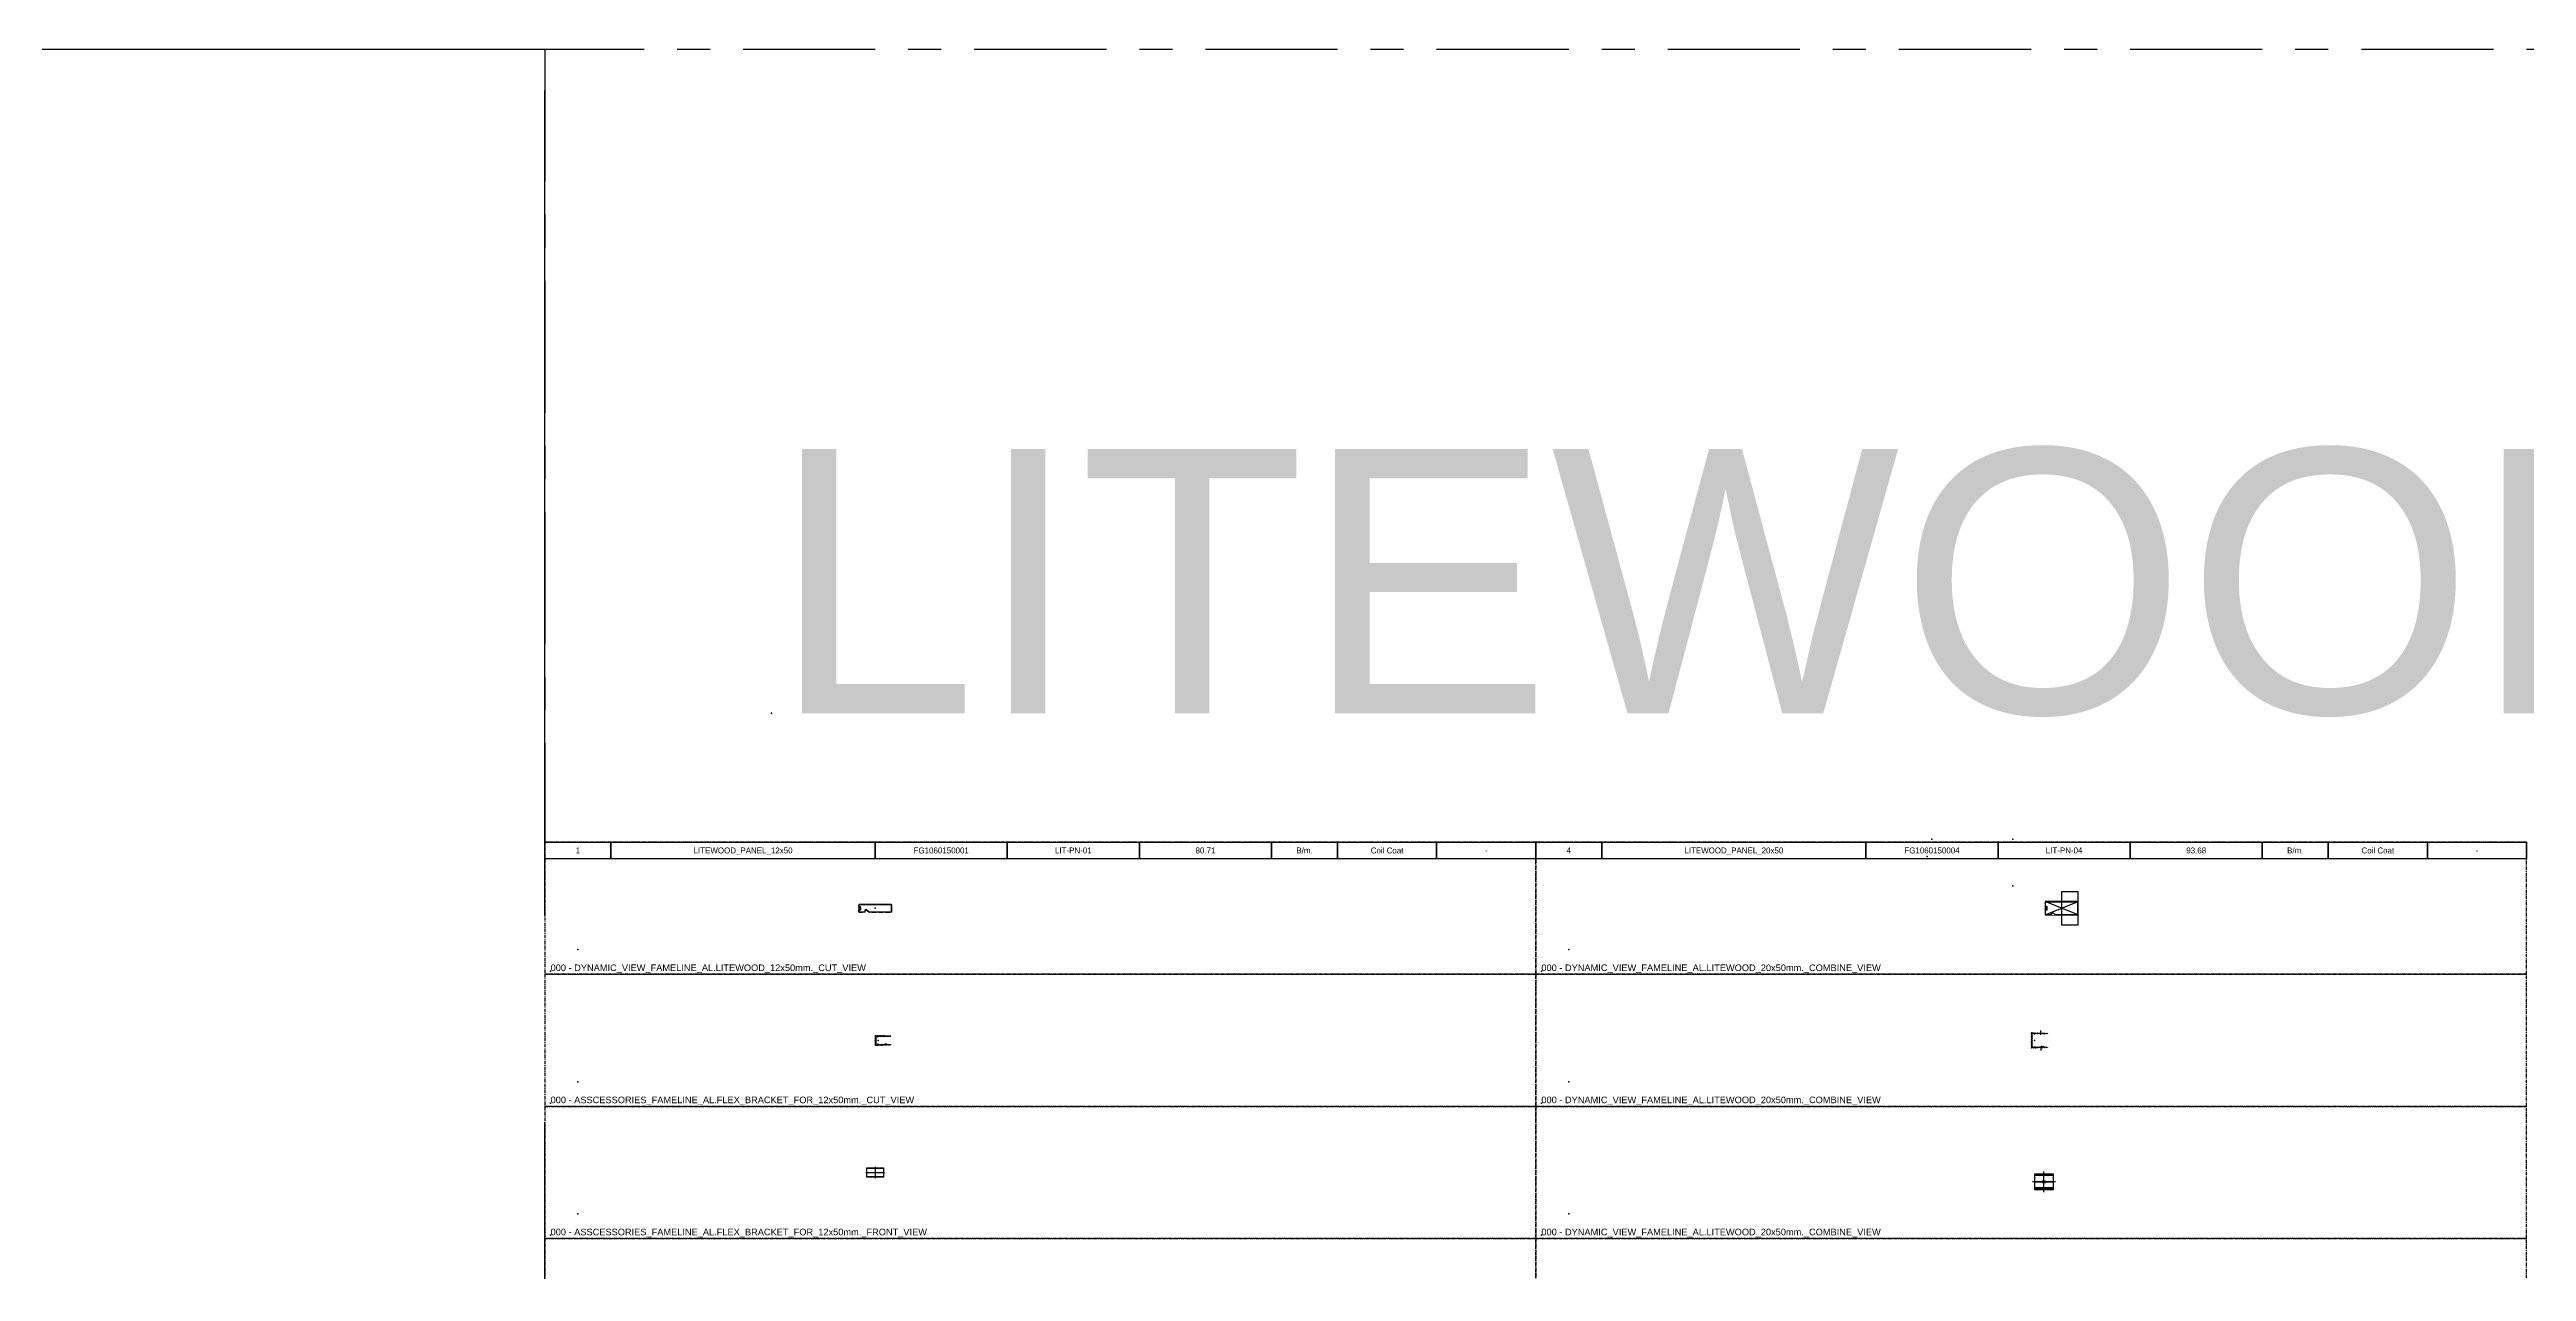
# Model space of a CAD drawing. Header units: millimetres. Extents: x -244126 to 368105, y -173968 to 259060.
# Drawn here: x 158134 to 161884, y 17116 to 18966 of the extents above; entities that cross this region are included whole.
import ezdxf
from ezdxf.enums import TextEntityAlignment as Align

# ---------------------------------------------------------------- set-up
doc = ezdxf.new("R2010")
doc.units = ezdxf.units.MM
doc.header["$MEASUREMENT"] = 0
doc.linetypes.add('005_GG_TA_LINE', pattern=[13.75, 5, -1.25, 1.25, -1.25, 5])
doc.linetypes.add('SLD-Solid', pattern=[0])
for name, color, linetype in [('000 - H A T C H', 8, 'Continuous'), ('000 - SYMBOL CON', 1, 'Continuous'), ('000 - WIPEOUT', 250, 'Continuous'), ('001 - ASCESSORIES', 1, 'Continuous'), ('002 - STRUCTURAL STEEL', 4, 'Continuous'), ('A02_LITEWOOD', 7, 'Continuous'), ('A03_SUN LOUVER', 7, 'Continuous'), ('A04_TUBE SERIES', 7, 'Continuous')]:
    doc.layers.add(name, color=color, linetype=linetype)
doc.styles.get("Standard").update_dxf_attribs({"font": 'arial.ttf'})
doc.styles.add('TA', font='Cordia New.ttf', dxfattribs={"height": 4.5})

# ---------------------------------------------------------------- blocks, each defined once
blk = doc.blocks.new('000 - ASSCESSORIES_FAMELINE_AL.FLEX_BRACKET_FOR_12x50mm._FRONT_VIEW')
blk.add_wipeout([(12.5, 7.1), (12.5, -7.1), (-12.5, -7.1), (-12.5, 7.1)]).dxf.layer = '000 - WIPEOUT'
at = {"layer": '001 - ASCESSORIES'}
blk.add_lwpolyline([(12.5, 7.1), (12.5, -7.1), (-12.5, -7.1), (-12.5, 7.1)], close=True, dxfattribs=at)
at = {"layer": '001 - ASCESSORIES', "color": 0}
for points in [[(-12.5, 6.9), (12.5, 6.9), (12.5, 6.1), (-12.5, 6.1)], [(-12.5, -6.1), (12.5, -6.1), (12.5, -6.9), (-12.5, -6.9)]]:
    blk.add_lwpolyline(points, close=True, dxfattribs=at)
at = {"layer": 'Defpoints', "color": 250}
for p, q in [((-14, 0), (14, 0)), ((0, 8.6), (0, -8.6))]:
    blk.add_line(p, q, dxfattribs=at)
blk = doc.blocks.new('000 - ASSCESSORIES_FAMELINE_AL.FLEX_BRACKET_FOR_12x50mm._CUT_VIEW')
at = {"layer": '000 - H A T C H'}
h = blk.add_hatch(dxfattribs=at)
h.set_pattern_fill('ANSI32', color=8, scale=3)
edge = h.paths.add_edge_path()
edge.add_line((23.5, 6.6), (23.5, 6.4))
edge.add_arc((23.2, 6.4), 0.3, 270, 360, ccw=False)
edge.add_line((23.2, 6.1), (22.7, 6.1))
edge.add_line((22.7, 6.1), (22.5, 5.9))
edge.add_line((22.5, 5.9), (22.3, 6.1))
edge.add_line((22.3, 6.1), (22.1, 5.9))
edge.add_line((22.1, 5.9), (21.9, 6.1))
edge.add_line((21.9, 6.1), (21.7, 5.9))
edge.add_line((21.7, 5.9), (21.5, 6.1))
edge.add_line((21.5, 6.1), (21.3, 5.9))
edge.add_line((21.3, 5.9), (21.1, 6.1))
edge.add_line((21.1, 6.1), (20.9, 5.9))
edge.add_line((20.9, 5.9), (20.7, 6.1))
edge.add_line((20.7, 6.1), (20.5, 5.9))
edge.add_line((20.5, 5.9), (20.3, 6.1))
edge.add_line((20.3, 6.1), (20.1, 5.9))
edge.add_line((20.1, 5.9), (19.9, 6.1))
edge.add_line((19.9, 6.1), (19.7, 5.9))
edge.add_line((19.7, 5.9), (19.5, 6.1))
edge.add_line((19.5, 6.1), (19.3, 5.9))
edge.add_line((19.3, 5.9), (19.1, 6.1))
edge.add_line((19.1, 6.1), (18.9, 5.9))
edge.add_line((18.9, 5.9), (18.7, 6.1))
edge.add_line((18.7, 6.1), (18.5, 5.9))
edge.add_line((18.5, 5.9), (18.3, 6.1))
edge.add_line((18.3, 6.1), (18.1, 5.9))
edge.add_line((18.1, 5.9), (17.9, 6.1))
edge.add_line((17.9, 6.1), (17.7, 5.9))
edge.add_line((17.7, 5.9), (17.5, 6.1))
edge.add_line((17.5, 6.1), (17.3, 5.9))
edge.add_line((17.3, 5.9), (17.1, 6.1))
edge.add_line((17.1, 6.1), (16.9, 5.9))
edge.add_line((16.9, 5.9), (16.7, 6.1))
edge.add_line((16.7, 6.1), (16.5, 5.9))
edge.add_line((16.5, 5.9), (16.3, 6.1))
edge.add_line((16.3, 6.1), (16.1, 5.9))
edge.add_line((16.1, 5.9), (15.9, 6.1))
edge.add_line((15.9, 6.1), (15.7, 5.9))
edge.add_line((15.7, 5.9), (15.5, 6.1))
edge.add_line((15.5, 6.1), (15.3, 5.9))
edge.add_line((15.3, 5.9), (15.1, 6.1))
edge.add_line((15.1, 6.1), (14.9, 5.9))
edge.add_line((14.9, 5.9), (14.7, 6.1))
edge.add_line((14.7, 6.1), (14.5, 5.9))
edge.add_line((14.5, 5.9), (14.3, 6.1))
edge.add_line((14.3, 6.1), (14.1, 5.9))
edge.add_line((14.1, 5.9), (13.9, 6.1))
edge.add_line((13.9, 6.1), (13.7, 5.9))
edge.add_line((13.7, 5.9), (13.5, 6.1))
edge.add_line((13.5, 6.1), (13.3, 5.9))
edge.add_line((13.3, 5.9), (13.1, 6.1))
edge.add_line((13.1, 6.1), (12.9, 5.9))
edge.add_line((12.9, 5.9), (12.7, 6.1))
edge.add_line((12.7, 6.1), (12.5, 5.9))
edge.add_line((12.5, 5.9), (12.3, 6.1))
edge.add_line((12.3, 6.1), (12.1, 5.9))
edge.add_line((12.1, 5.9), (11.9, 6.1))
edge.add_line((11.9, 6.1), (11.7, 5.9))
edge.add_line((11.7, 5.9), (11.5, 6.1))
edge.add_line((11.5, 6.1), (11.3, 5.9))
edge.add_line((11.3, 5.9), (11.1, 6.1))
edge.add_line((11.1, 6.1), (10.9, 5.9))
edge.add_line((10.9, 5.9), (10.7, 6.1))
edge.add_line((10.7, 6.1), (5, 6.1))
edge.add_arc((5, 5.8), 0.3, 90, 180)
edge.add_line((4.7, 5.8), (4.7, 5.3))
edge.add_arc((4.4, 5.3), 0.3, -90, 0, ccw=False)
edge.add_line((4.4, 5), (4, 5))
edge.add_arc((4, 5.3), 0.3, 180, 270, ccw=False)
edge.add_line((3.7, 5.3), (3.7, 5.8))
edge.add_arc((3.4, 5.8), 0.3, 0, 90)
edge.add_line((3.4, 6.1), (2, 6.1))
edge.add_arc((2, 5.8), 0.3, 90, 180)
edge.add_line((1.7, 5.8), (1.7, 0.3))
edge.add_line((1.7, 0.3), (1.4, 0))
edge.add_line((1.4, 0), (1.7, -0.3))
edge.add_line((1.7, -0.3), (1.7, -5.8))
edge.add_arc((2, -5.8), 0.3, 180, 270)
edge.add_line((2, -6.1), (3.4, -6.1))
edge.add_arc((3.4, -5.8), 0.3, 270, 360)
edge.add_line((3.7, -5.8), (3.7, -5.3))
edge.add_arc((4, -5.3), 0.3, 90, 180, ccw=False)
edge.add_line((4, -5), (4.4, -5))
edge.add_arc((4.4, -5.3), 0.3, 0, 90, ccw=False)
edge.add_line((4.7, -5.3), (4.7, -5.8))
edge.add_arc((5, -5.8), 0.3, 180, 270)
edge.add_line((5, -6.1), (14.6, -6.1))
edge.add_arc((14.6, -5.8), 0.3, 270, 360)
edge.add_line((14.9, -5.8), (14.9, -5))
edge.add_arc((15.2, -5), 0.3, 71.5651, 180, ccw=False)
edge.add_line((15.3, -4.7), (19.4, -6.1))
edge.add_arc((19.4, -5.8), 0.3, 251.5651, 270)
edge.add_line((19.4, -6.1), (23.2, -6.1))
edge.add_arc((23.2, -6.4), 0.3, 0, 90, ccw=False)
edge.add_line((23.5, -6.4), (23.5, -6.6))
edge.add_arc((23.2, -6.6), 0.3, -88.2938, 0, ccw=False)
edge.add_line((23.2, -6.9), (0.5, -7.6))
edge.add_arc((0.5, -7.3), 0.3, 180, 271.7062, ccw=False)
edge.add_line((0.2, -7.3), (0.2, -5.8))
edge.add_line((0.2, -5.8), (0, -5.6))
edge.add_line((0, -5.6), (0.2, -5.4))
edge.add_line((0.2, -5.4), (0, -5.2))
edge.add_line((0, -5.2), (0.2, -5))
edge.add_line((0.2, -5), (0, -4.8))
edge.add_line((0, -4.8), (0.2, -4.6))
edge.add_line((0.2, -4.6), (0, -4.4))
edge.add_line((0, -4.4), (0.2, -4.2))
edge.add_line((0.2, -4.2), (0, -4))
edge.add_line((0, -4), (0.2, -3.8))
edge.add_line((0.2, -3.8), (0, -3.6))
edge.add_line((0, -3.6), (0.2, -3.4))
edge.add_line((0.2, -3.4), (0, -3.2))
edge.add_line((0, -3.2), (0.2, -3))
edge.add_line((0.2, -3), (0, -2.8))
edge.add_line((0, -2.8), (0.2, -2.6))
edge.add_line((0.2, -2.6), (0, -2.4))
edge.add_line((0, -2.4), (0.2, -2.2))
edge.add_line((0.2, -2.2), (0, -2))
edge.add_line((0, -2), (0.2, -1.8))
edge.add_line((0.2, -1.8), (0, -1.6))
edge.add_line((0, -1.6), (0.2, -1.4))
edge.add_line((0.2, -1.4), (0, -1.2))
edge.add_line((0, -1.2), (0.2, -1))
edge.add_line((0.2, -1), (0, -0.8))
edge.add_line((0, -0.8), (0.2, -0.6))
edge.add_line((0.2, -0.6), (0, -0.4))
edge.add_line((0, -0.4), (0.2, -0.2))
edge.add_line((0.2, -0.2), (0, 0))
edge.add_line((0, 0), (0.2, 0.2))
edge.add_line((0.2, 0.2), (0, 0.4))
edge.add_line((0, 0.4), (0.2, 0.6))
edge.add_line((0.2, 0.6), (0, 0.8))
edge.add_line((0, 0.8), (0.2, 1))
edge.add_line((0.2, 1), (0, 1.2))
edge.add_line((0, 1.2), (0.2, 1.4))
edge.add_line((0.2, 1.4), (0, 1.6))
edge.add_line((0, 1.6), (0.2, 1.8))
edge.add_line((0.2, 1.8), (0, 2))
edge.add_line((0, 2), (0.2, 2.2))
edge.add_line((0.2, 2.2), (0, 2.4))
edge.add_line((0, 2.4), (0.2, 2.6))
edge.add_line((0.2, 2.6), (0, 2.8))
edge.add_line((0, 2.8), (0.2, 3))
edge.add_line((0.2, 3), (0, 3.2))
edge.add_line((0, 3.2), (0.2, 3.4))
edge.add_line((0.2, 3.4), (0, 3.6))
edge.add_line((0, 3.6), (0.2, 3.8))
edge.add_line((0.2, 3.8), (0, 4))
edge.add_line((0, 4), (0.2, 4.2))
edge.add_line((0.2, 4.2), (0, 4.4))
edge.add_line((0, 4.4), (0.2, 4.6))
edge.add_line((0.2, 4.6), (0, 4.8))
edge.add_line((0, 4.8), (0.2, 5))
edge.add_line((0.2, 5), (0, 5.2))
edge.add_line((0, 5.2), (0.2, 5.4))
edge.add_line((0.2, 5.4), (0, 5.6))
edge.add_line((0, 5.6), (0.2, 5.8))
edge.add_line((0.2, 5.8), (0.2, 7.3))
edge.add_arc((0.5, 7.3), 0.3, 88.2938, 180, ccw=False)
edge.add_line((0.5, 7.6), (23.2, 6.9))
edge.add_arc((23.2, 6.6), 0.3, 0, 88.2938, ccw=False)
at = {"color": 3}
blk.add_point((4.7, 0), dxfattribs=at)
at = {"layer": '001 - ASCESSORIES', "color": 0, "linetype": 'SLD-Solid', "lineweight": 15}
blk.add_lwpolyline([(23.5, 6.6), (23.5, 6.4, -0.414214), (23.2, 6.1), (22.7, 6.1), (22.5, 5.9), (22.3, 6.1), (22.1, 5.9), (21.9, 6.1), (21.7, 5.9), (21.5, 6.1), (21.3, 5.9), (21.1, 6.1), (20.9, 5.9), (20.7, 6.1), (20.5, 5.9), (20.3, 6.1), (20.1, 5.9), (19.9, 6.1), (19.7, 5.9), (19.5, 6.1), (19.3, 5.9), (19.1, 6.1), (18.9, 5.9), (18.7, 6.1), (18.5, 5.9), (18.3, 6.1), (18.1, 5.9), (17.9, 6.1), (17.7, 5.9), (17.5, 6.1), (17.3, 5.9), (17.1, 6.1), (16.9, 5.9), (16.7, 6.1), (16.5, 5.9), (16.3, 6.1), (16.1, 5.9), (15.9, 6.1), (15.7, 5.9), (15.5, 6.1), (15.3, 5.9), (15.1, 6.1), (14.9, 5.9), (14.7, 6.1), (14.5, 5.9), (14.3, 6.1), (14.1, 5.9), (13.9, 6.1), (13.7, 5.9), (13.5, 6.1), (13.3, 5.9), (13.1, 6.1), (12.9, 5.9), (12.7, 6.1), (12.5, 5.9), (12.3, 6.1), (12.1, 5.9), (11.9, 6.1), (11.7, 5.9), (11.5, 6.1), (11.3, 5.9), (11.1, 6.1), (10.9, 5.9), (10.7, 6.1), (5, 6.1, 0.414214), (4.7, 5.8), (4.7, 5.3, -0.414214), (4.4, 5), (4, 5, -0.414214), (3.7, 5.3), (3.7, 5.8, 0.414214), (3.4, 6.1), (2, 6.1, 0.414214), (1.7, 5.8), (1.7, 0.3), (1.4, 0), (1.7, -0.3), (1.7, -5.8, 0.414214), (2, -6.1), (3.4, -6.1, 0.414214), (3.7, -5.8), (3.7, -5.3, -0.414214), (4, -5), (4.4, -5, -0.414214), (4.7, -5.3), (4.7, -5.8, 0.414214), (5, -6.1), (14.6, -6.1, 0.414214), (14.9, -5.8), (14.9, -5, -0.511918), (15.3, -4.7), (19.4, -6.1, 0.080612), (19.4, -6.1), (23.2, -6.1, -0.414214), (23.5, -6.4), (23.5, -6.6, -0.405518), (23.2, -6.9), (0.5, -7.6, -0.422963), (0.2, -7.3), (0.2, -5.8), (0, -5.6), (0.2, -5.4), (0, -5.2), (0.2, -5), (0, -4.8), (0.2, -4.6), (0, -4.4), (0.2, -4.2), (0, -4), (0.2, -3.8), (0, -3.6), (0.2, -3.4), (0, -3.2), (0.2, -3), (0, -2.8), (0.2, -2.6), (0, -2.4), (0.2, -2.2), (0, -2), (0.2, -1.8), (0, -1.6), (0.2, -1.4), (0, -1.2), (0.2, -1), (0, -0.8), (0.2, -0.6), (0, -0.4), (0.2, -0.2), (0, 0), (0.2, 0.2), (0, 0.4), (0.2, 0.6), (0, 0.8), (0.2, 1), (0, 1.2), (0.2, 1.4), (0, 1.6), (0.2, 1.8), (0, 2), (0.2, 2.2), (0, 2.4), (0.2, 2.6), (0, 2.8), (0.2, 3), (0, 3.2), (0.2, 3.4), (0, 3.6), (0.2, 3.8), (0, 4), (0.2, 4.2), (0, 4.4), (0.2, 4.6), (0, 4.8), (0.2, 5), (0, 5.2), (0.2, 5.4), (0, 5.6), (0.2, 5.8), (0.2, 7.3, -0.422963), (0.5, 7.6), (23.2, 6.9, -0.405518)], format="xyb", close=True, dxfattribs=at)
blk = doc.blocks.new('*U3116')
at = {"color": 250}
blk.add_wipeout([(-25, -6), (25, -6), (25, 6), (-25, 6)], dxfattribs=at).dxf.layer = '000 - WIPEOUT'
blk.add_point((0, 0))
at = {"layer": 'A02_LITEWOOD', "color": 0, "linetype": 'SLD-Solid', "lineweight": 15}
blk.add_lwpolyline([(-23.4, -1.8), (-22.7, -1.8), (-22.7, 1.3, 0.414214), (-23.6, 2.2), (-24.1, 2.2, 0.414214), (-25, 1.3), (-25, -4.9, 0.414214), (-23.9, -6), (-16.2, -6, 0.414214), (-15, -4.9), (-15, -3.4, -0.616061), (-13.5, -2.7), (-9.4, -5.8, 0.164473), (-8.9, -6), (23.8, -6, 0.414214), (25, -4.9), (25, 4.8, 0.414214), (23.8, 6), (-23.9, 6, 0.414214), (-25, 4.8), (-25, 3.2, 0.414214), (-24.1, 2.3), (-23.5, 2.3, -0.414214), (-22.6, 1.4), (-22.6, -1.8, -0.414214), (-23, -2.2), (-23, -2.2, -0.414214), (-23.5, -1.8), (-23.5, 1.4), (-24.2, 1.4), (-24.2, -1.8, 1.000966), (-21.9, -1.8), (-21.9, 1.4, 0.414214), (-23.5, 3), (-24.1, 3, -0.414214), (-24.3, 3.2), (-24.3, 4.8, -0.414214), (-23.9, 5.3), (23.8, 5.3, -0.414214), (24.3, 4.8), (24.3, -4.9, -0.414214), (23.8, -5.3), (-8.9, -5.3, -0.164473), (-9, -5.3), (-13.1, -2.1, 0.617259), (-15.7, -3.4), (-15.7, -4.9, -0.414214), (-16.2, -5.3), (-23.9, -5.3, -0.414214), (-24.3, -4.9), (-24.3, 1.3, -0.414214), (-24.1, 1.5), (-23.6, 1.5, -0.414214), (-23.4, 1.3)], format="xyb", close=True, dxfattribs=at)
blk = doc.blocks.new('000 - FAMELINE_AL.LITEWOOD_12x50mm._CUT_VIEW')
at = {"layer": '000 - H A T C H'}
h = blk.add_hatch(dxfattribs=at)
h.set_pattern_fill('ANSI32', color=8)
h.set_pattern_definition([(45, (3e-15, -24.6393), (-0.265165, 0.265165), []), (45, (0.17678, -24.6393), (-0.265165, 0.265165), [])])
edge = h.paths.add_edge_path()
edge.add_line((-23.4, -1.8), (-22.7, -1.8))
edge.add_line((-22.7, -1.8), (-22.7, 1.3))
edge.add_arc((-23.6, 1.3), 0.9, 360, 450)
edge.add_line((-23.6, 2.2), (-24.1, 2.2))
edge.add_arc((-24.1, 1.3), 0.9, 90, 180)
edge.add_line((-25, 1.3), (-25, -4.9))
edge.add_arc((-23.8, -4.8), 1.15, 180, 270)
edge.add_line((-23.9, -6), (-16.2, -6))
edge.add_arc((-16.2, -4.9), 1.15, 270, 360)
edge.add_line((-15, -4.9), (-15, -3.4))
edge.add_arc((-14.1, -3.4), 0.938, 53.0492, 179.5916, ccw=False)
edge.add_line((-13.5, -2.7), (-9.4, -5.8))
edge.add_arc((-8.9, -5.1), 0.9, 232.64, 270)
edge.add_line((-8.9, -6), (23.8, -6))
edge.add_arc((23.8, -4.8), 1.15, 270, 360)
edge.add_line((25, -4.9), (25, 4.8))
edge.add_arc((23.9, 4.8), 1.15, 360, 450)
edge.add_line((23.9, 6), (-23.8, 6))
edge.add_arc((-23.8, 4.8), 1.15, 90, 180)
edge.add_line((-25, 4.9), (-25, 3.2))
edge.add_arc((-24.1, 3.2), 0.9, 180, 270)
edge.add_line((-24.1, 2.3), (-23.5, 2.3))
edge.add_arc((-23.5, 1.4), 0.9, 0, 90, ccw=False)
edge.add_line((-22.6, 1.4), (-22.6, -1.8))
edge.add_arc((-23, -1.8), 0.45, 270, 360, ccw=False)
edge.add_line((-23, -2.2), (-23, -2.2))
edge.add_arc((-23, -1.8), 0.45, 180, 270, ccw=False)
edge.add_line((-23.5, -1.8), (-23.5, 1.4))
edge.add_line((-23.5, 1.4), (-24.2, 1.4))
edge.add_line((-24.2, 1.4), (-24.2, -1.8))
edge.add_arc((-23, -1.8), 1.17, 179.8894, 360)
edge.add_line((-21.9, -1.8), (-21.9, 1.4))
edge.add_arc((-23.5, 1.4), 1.6, 360, 450)
edge.add_line((-23.5, 3), (-24.1, 3))
edge.add_arc((-24.1, 3.2), 0.2, 180, 270, ccw=False)
edge.add_line((-24.3, 3.2), (-24.3, 4.9))
edge.add_arc((-23.8, 4.9), 0.45, 90, 180, ccw=False)
edge.add_line((-23.8, 5.3), (23.9, 5.3))
edge.add_arc((23.9, 4.9), 0.45, 0, 90, ccw=False)
edge.add_line((24.3, 4.9), (24.3, -4.9))
edge.add_arc((23.8, -4.9), 0.45, 270, 360, ccw=False)
edge.add_line((23.8, -5.3), (-8.9, -5.3))
edge.add_arc((-8.9, -5.1), 0.2, 232.64, 270, ccw=False)
edge.add_line((-9, -5.3), (-13.1, -2.1))
edge.add_arc((-14.1, -3.4), 1.64, 52.9496, 179.691)
edge.add_line((-15.7, -3.4), (-15.7, -4.9))
edge.add_arc((-16.1, -4.8), 0.45, 270, 360, ccw=False)
edge.add_line((-16.2, -5.3), (-23.9, -5.3))
edge.add_arc((-23.9, -4.8), 0.45, 180, 270, ccw=False)
edge.add_line((-24.3, -4.9), (-24.3, 1.3))
edge.add_arc((-24.1, 1.3), 0.2, 90, 180, ccw=False)
edge.add_line((-24.1, 1.5), (-23.6, 1.5))
edge.add_arc((-23.6, 1.3), 0.2, 0, 90, ccw=False)
edge.add_line((-23.4, 1.3), (-23.4, -1.8))
at = {"layer": 'A03_SUN LOUVER', "color": 0}
blk.add_blockref('*U3116', (0, 0), dxfattribs=at)
blk = doc.blocks.new('*U2991')
at = {"layer": 'A02_LITEWOOD', "color": 0}
blk.add_blockref('000 - FAMELINE_AL.LITEWOOD_12x50mm._CUT_VIEW', (0, 0), dxfattribs=at)
at = {"layer": 'A04_TUBE SERIES', "color": 0, "style": 'TA', "flags": 1}
for tag, p in [('ITEM_VALUE', (10, -52.5)), ('PRODUCT_NAME_VALUE', (60, -52.5)), ('ITEM_NUMBER_VALUE', (120, -52.5)), ('PRODUCT_CODE_VALUE', (160, -52.5)), ('SELLING_PRICE_VALUE', (200, -52.5)), ('UNIT_VALUE', (230, -52.5)), ('TYPE_OF_COLOR_VALUE', (255, -52.5)), ('SECTION_VALUE', (285, -52.5))]:
    blk.add_attdef(tag, text='', height=1.8, dxfattribs=at).set_placement(p, align=Align.MIDDLE_CENTER)
blk = doc.blocks.new('*U4914')
at = {"layer": '002 - STRUCTURAL STEEL', "color": 0, "linetype": 'ByBlock'}
blk.add_lwpolyline([(0, 5), (20, 5), (20, 0), (0, 0)], close=True, dxfattribs=at)
blk = doc.blocks.new('*U4911')
at = {"layer": '002 - STRUCTURAL STEEL', "color": 0, "linetype": 'ByBlock'}
blk.add_lwpolyline([(0, 5), (80, 5), (80, 0), (0, 0)], close=True, dxfattribs=at)
blk = doc.blocks.new('*U4913')
at = {"layer": '002 - STRUCTURAL STEEL', "color": 0, "linetype": 'ByBlock'}
blk.add_lwpolyline([(0, 5), (40, 5), (40, 0), (0, 0)], close=True, dxfattribs=at)
blk = doc.blocks.new('*U4915')
at = {"layer": '002 - STRUCTURAL STEEL', "color": 0, "linetype": 'ByBlock'}
blk.add_lwpolyline([(0, 5), (30, 5), (30, 0), (0, 0)], close=True, dxfattribs=at)
blk = doc.blocks.new('*U2990')
at = {"color": 0}
for name, p in [('*U4914', (0, -5)), ('*U4911', (20, -5)), ('*U4913', (100, -5)), ('*U4913', (140, -5)), ('*U4913', (180, -5)), ('*U4914', (220, -5)), ('*U4915', (240, -5)), ('*U4915', (270, -5))]:
    blk.add_blockref(name, p, dxfattribs=at)
at = {"layer": 'A04_TUBE SERIES', "color": 0, "style": 'TA'}
for tag, p in [('ITEM_VALUE', (10, -2.5)), ('PRODUCT_NAME_VALUE', (60, -2.5)), ('ITEM_NUMBER_VALUE', (120, -2.5)), ('PRODUCT_CODE_VALUE', (160, -2.5)), ('SELLING_PRICE_VALUE', (200, -2.5)), ('UNIT_VALUE', (230, -2.5)), ('TYPE_OF_COLOR_VALUE', (255, -2.5)), ('SECTION_VALUE', (285, -2.5))]:
    blk.add_attdef(tag, text='', height=1.8, dxfattribs=at).set_placement(p, align=Align.MIDDLE_CENTER)
blk = doc.blocks.new('000 - DAYNAMIC_DATA_FAMELINE_PRICE_LIST')
at = {"color": 0}
for name, p in [('*U4914', (0, -5)), ('*U4911', (20, -5)), ('*U4913', (100, -5)), ('*U4913', (140, -5)), ('*U4913', (180, -5)), ('*U4914', (220, -5)), ('*U4915', (240, -5)), ('*U4915', (270, -5))]:
    blk.add_blockref(name, p, dxfattribs=at)
at = {"layer": 'A04_TUBE SERIES', "color": 0, "style": 'TA'}
for tag, p in [('ITEM_VALUE', (10, -2.5)), ('PRODUCT_NAME_VALUE', (60, -2.5)), ('ITEM_NUMBER_VALUE', (120, -2.5)), ('PRODUCT_CODE_VALUE', (160, -2.5)), ('SELLING_PRICE_VALUE', (200, -2.5)), ('UNIT_VALUE', (230, -2.5)), ('TYPE_OF_COLOR_VALUE', (255, -2.5)), ('SECTION_VALUE', (285, -2.5))]:
    blk.add_attdef(tag, text='', height=1.8, dxfattribs=at).set_placement(p, align=Align.MIDDLE_CENTER)
blk = doc.blocks.new('*U4939')
at = {"layer": '000 - H A T C H'}
h = blk.add_hatch(dxfattribs=at)
h.set_pattern_fill('ANSI32', color=8, scale=5)
edge = h.paths.add_edge_path()
edge.add_line((0, -4.4), (0.2, -4.6))
edge.add_line((0.2, -4.6), (0, -4.8))
edge.add_line((0, -4.8), (0.2, -5))
edge.add_line((0.2, -5), (0, -5.2))
edge.add_line((0, -5.2), (0.2, -5.4))
edge.add_line((0.2, -5.4), (0, -5.6))
edge.add_line((0, -5.6), (0.2, -5.8))
edge.add_line((0.2, -5.8), (0, -6))
edge.add_line((0, -6), (0.2, -6.2))
edge.add_line((0.2, -6.2), (0, -6.4))
edge.add_line((0, -6.4), (0.2, -6.6))
edge.add_line((0.2, -6.6), (0, -6.8))
edge.add_line((0, -6.8), (0.2, -7))
edge.add_line((0.2, -7), (0, -7.2))
edge.add_line((0, -7.2), (0.2, -7.4))
edge.add_line((0.2, -7.4), (0, -7.6))
edge.add_line((0, -7.6), (0.2, -7.8))
edge.add_line((0.2, -7.8), (0, -8))
edge.add_line((0, -8), (0.2, -8.2))
edge.add_line((0.2, -8.2), (0, -8.4))
edge.add_line((0, -8.4), (0.2, -8.6))
edge.add_line((0.2, -8.6), (0, -8.8))
edge.add_line((0, -8.8), (0.2, -9))
edge.add_line((0.2, -9), (0, -9.2))
edge.add_line((0, -9.2), (0.2, -9.4))
edge.add_line((0.2, -9.4), (0, -9.6))
edge.add_line((0, -9.6), (0.2, -9.8))
edge.add_line((0.2, -9.8), (0.2, -11.5))
edge.add_arc((0.5, -11.5), 0.3, 180, 271.6094)
edge.add_line((0.5, -11.8), (24.9, -11))
edge.add_arc((24.9, -10.7), 0.3, 271.6099, 360)
edge.add_line((25.2, -10.7), (25.2, -10.3))
edge.add_arc((24.9, -10.3), 0.3, 360, 449.9039)
edge.add_line((24.9, -10), (20.9, -10))
edge.add_arc((20.9, -9.7), 0.3, 246.56, 270, ccw=False)
edge.add_line((20.8, -10), (16.8, -8.4))
edge.add_arc((16.7, -8.7), 0.3, 66.6413, 179.8948)
edge.add_line((16.4, -8.7), (16.4, -9.7))
edge.add_arc((16.1, -9.7), 0.3, 270, 360, ccw=False)
edge.add_line((16.1, -10), (5.7, -10))
edge.add_arc((5.7, -9.7), 0.3, 179.9451, 270, ccw=False)
edge.add_line((5.4, -9.7), (5.4, -9.2))
edge.add_arc((5.1, -9.2), 0.3, 0, 89.9032)
edge.add_line((5.1, -8.9), (4.7, -8.9))
edge.add_arc((4.7, -9.2), 0.3, 90, 180)
edge.add_line((4.4, -9.2), (4.4, -9.7))
edge.add_arc((4.1, -9.7), 0.3, 270, 359.976, ccw=False)
edge.add_line((4.1, -10), (2.3, -10))
edge.add_arc((2.3, -9.7), 0.3, 180, 270, ccw=False)
edge.add_line((2, -9.7), (2, -0.3))
edge.add_line((2, -0.3), (1.7, 0))
edge.add_line((1.7, 0), (2, 0.3))
edge.add_line((2, 0.3), (2, 9.7))
edge.add_arc((2.3, 9.7), 0.3, 89.8801, 180, ccw=False)
edge.add_line((2.3, 10), (4.1, 10))
edge.add_arc((4.1, 9.7), 0.3, -0.024, 89.8801, ccw=False)
edge.add_line((4.4, 9.7), (4.4, 9.2))
edge.add_arc((4.7, 9.2), 0.3, 180, 270)
edge.add_line((4.7, 8.9), (5.1, 8.9))
edge.add_arc((5.1, 9.2), 0.3, 270, 360)
edge.add_line((5.4, 9.2), (5.4, 9.7))
edge.add_arc((5.7, 9.7), 0.3, 89.8801, 179.9451, ccw=False)
edge.add_line((5.7, 10), (12.2, 10))
edge.add_line((12.2, 10), (12.4, 9.8))
edge.add_line((12.4, 9.8), (12.6, 10))
edge.add_line((12.6, 10), (12.8, 9.8))
edge.add_line((12.8, 9.8), (13, 10))
edge.add_line((13, 10), (13.2, 9.8))
edge.add_line((13.2, 9.8), (13.4, 10))
edge.add_line((13.4, 10), (13.6, 9.8))
edge.add_line((13.6, 9.8), (13.8, 10))
edge.add_line((13.8, 10), (14, 9.8))
edge.add_line((14, 9.8), (14.2, 10))
edge.add_line((14.2, 10), (14.4, 9.8))
edge.add_line((14.4, 9.8), (14.6, 10))
edge.add_line((14.6, 10), (14.8, 9.8))
edge.add_line((14.8, 9.8), (15, 10))
edge.add_line((15, 10), (15.2, 9.8))
edge.add_line((15.2, 9.8), (15.4, 10))
edge.add_line((15.4, 10), (15.6, 9.8))
edge.add_line((15.6, 9.8), (15.8, 10))
edge.add_line((15.8, 10), (16, 9.8))
edge.add_line((16, 9.8), (16.2, 10))
edge.add_line((16.2, 10), (16.4, 9.8))
edge.add_line((16.4, 9.8), (16.6, 10))
edge.add_line((16.6, 10), (16.8, 9.8))
edge.add_line((16.8, 9.8), (17, 10))
edge.add_line((17, 10), (17.2, 9.8))
edge.add_line((17.2, 9.8), (17.4, 10))
edge.add_line((17.4, 10), (17.6, 9.8))
edge.add_line((17.6, 9.8), (17.8, 10))
edge.add_line((17.8, 10), (18, 9.8))
edge.add_line((18, 9.8), (18.2, 10))
edge.add_line((18.2, 10), (18.4, 9.8))
edge.add_line((18.4, 9.8), (18.6, 10))
edge.add_line((18.6, 10), (18.8, 9.8))
edge.add_line((18.8, 9.8), (19, 10))
edge.add_line((19, 10), (19.2, 9.8))
edge.add_line((19.2, 9.8), (19.4, 10))
edge.add_line((19.4, 10), (19.6, 9.8))
edge.add_line((19.6, 9.8), (19.8, 10))
edge.add_line((19.8, 10), (20, 9.8))
edge.add_line((20, 9.8), (20.2, 10))
edge.add_line((20.2, 10), (20.4, 9.8))
edge.add_line((20.4, 9.8), (20.6, 10))
edge.add_line((20.6, 10), (20.8, 9.8))
edge.add_line((20.8, 9.8), (21, 10))
edge.add_line((21, 10), (21.2, 9.8))
edge.add_line((21.2, 9.8), (21.4, 10))
edge.add_line((21.4, 10), (21.6, 9.8))
edge.add_line((21.6, 9.8), (21.8, 10))
edge.add_line((21.8, 10), (22, 9.8))
edge.add_line((22, 9.8), (22.2, 10))
edge.add_line((22.2, 10), (22.4, 9.8))
edge.add_line((22.4, 9.8), (22.6, 10))
edge.add_line((22.6, 10), (22.8, 9.8))
edge.add_line((22.8, 9.8), (23, 10))
edge.add_line((23, 10), (23.2, 9.8))
edge.add_line((23.2, 9.8), (23.4, 10))
edge.add_line((23.4, 10), (23.6, 9.8))
edge.add_line((23.6, 9.8), (23.8, 10))
edge.add_line((23.8, 10), (24, 9.8))
edge.add_line((24, 9.8), (24.2, 10))
edge.add_line((24.2, 10), (24.9, 10))
edge.add_arc((24.9, 10.3), 0.3, 270.0001, 360)
edge.add_line((25.2, 10.3), (25.2, 10.7))
edge.add_arc((24.9, 10.7), 0.3, 360, 448.2938)
edge.add_line((24.9, 11), (0.5, 11.8))
edge.add_arc((0.5, 11.5), 0.3, 88.1816, 180)
edge.add_line((0.2, 11.5), (0.2, 9.8))
edge.add_line((0.2, 9.8), (0, 9.6))
edge.add_line((0, 9.6), (0.2, 9.4))
edge.add_line((0.2, 9.4), (0, 9.2))
edge.add_line((0, 9.2), (0.2, 9))
edge.add_line((0.2, 9), (0, 8.8))
edge.add_line((0, 8.8), (0.2, 8.6))
edge.add_line((0.2, 8.6), (0, 8.4))
edge.add_line((0, 8.4), (0.2, 8.2))
edge.add_line((0.2, 8.2), (0, 8))
edge.add_line((0, 8), (0.2, 7.8))
edge.add_line((0.2, 7.8), (0, 7.6))
edge.add_line((0, 7.6), (0.2, 7.4))
edge.add_line((0.2, 7.4), (0, 7.2))
edge.add_line((0, 7.2), (0.2, 7))
edge.add_line((0.2, 7), (0, 6.8))
edge.add_line((0, 6.8), (0.2, 6.6))
edge.add_line((0.2, 6.6), (0, 6.4))
edge.add_line((0, 6.4), (0.2, 6.2))
edge.add_line((0.2, 6.2), (0, 6))
edge.add_line((0, 6), (0.2, 5.8))
edge.add_line((0.2, 5.8), (0, 5.6))
edge.add_line((0, 5.6), (0.2, 5.4))
edge.add_line((0.2, 5.4), (0, 5.2))
edge.add_line((0, 5.2), (0.2, 5))
edge.add_line((0.2, 5), (0, 4.8))
edge.add_line((0, 4.8), (0.2, 4.6))
edge.add_line((0.2, 4.6), (0, 4.4))
edge.add_line((0, 4.4), (0.2, 4.2))
edge.add_line((0.2, 4.2), (0, 4))
edge.add_line((0, 4), (0.2, 3.8))
edge.add_line((0.2, 3.8), (0, 3.6))
edge.add_line((0, 3.6), (0.2, 3.4))
edge.add_line((0.2, 3.4), (0, 3.2))
edge.add_line((0, 3.2), (0.2, 3))
edge.add_line((0.2, 3), (0, 2.8))
edge.add_line((0, 2.8), (0.2, 2.6))
edge.add_line((0.2, 2.6), (0, 2.4))
edge.add_line((0, 2.4), (0.2, 2.2))
edge.add_line((0.2, 2.2), (0, 2))
edge.add_line((0, 2), (0.2, 1.8))
edge.add_line((0.2, 1.8), (0, 1.6))
edge.add_line((0, 1.6), (0.2, 1.4))
edge.add_line((0.2, 1.4), (0, 1.2))
edge.add_line((0, 1.2), (0.2, 1))
edge.add_line((0.2, 1), (0, 0.8))
edge.add_line((0, 0.8), (0.2, 0.6))
edge.add_line((0.2, 0.6), (0, 0.4))
edge.add_line((0, 0.4), (0.2, 0.2))
edge.add_line((0.2, 0.2), (0, 0))
edge.add_line((0, 0), (0.2, -0.2))
edge.add_line((0.2, -0.2), (0, -0.4))
edge.add_line((0, -0.4), (0.2, -0.6))
edge.add_line((0.2, -0.6), (0, -0.8))
edge.add_line((0, -0.8), (0.2, -1))
edge.add_line((0.2, -1), (0, -1.2))
edge.add_line((0, -1.2), (0.2, -1.4))
edge.add_line((0.2, -1.4), (0, -1.6))
edge.add_line((0, -1.6), (0.2, -1.8))
edge.add_line((0.2, -1.8), (0, -2))
edge.add_line((0, -2), (0.2, -2.2))
edge.add_line((0.2, -2.2), (0, -2.4))
edge.add_line((0, -2.4), (0.2, -2.6))
edge.add_line((0.2, -2.6), (0, -2.8))
edge.add_line((0, -2.8), (0.2, -3))
edge.add_line((0.2, -3), (0, -3.2))
edge.add_line((0, -3.2), (0.2, -3.4))
edge.add_line((0.2, -3.4), (0, -3.6))
edge.add_line((0, -3.6), (0.2, -3.8))
edge.add_line((0.2, -3.8), (0, -4))
edge.add_line((0, -4), (0.2, -4.2))
edge.add_line((0.2, -4.2), (0, -4.4))
at = {"color": 3}
blk.add_point((5.2, 0), dxfattribs=at)
at = {"layer": 'Defpoints', "color": 250}
for p, q in [((15, 8.6), (15, 15.1)), ((15, -8.6), (15, -15.1))]:
    blk.add_line(p, q, dxfattribs=at)
blk = doc.blocks.new('000 - ASSCESSORIES_FAMELINE_AL.FLEX_BRACKET_FOR_20x50mm._FRONT_VIEW')
blk.add_wipeout([(13.8, 12.2), (13.8, -12.2), (-13.8, -12.2), (-13.8, 12.2)]).dxf.layer = '000 - WIPEOUT'
at = {"color": 8}
blk.add_circle((0, 0), 2, dxfattribs=at)
at = {"layer": '001 - ASCESSORIES', "color": 8}
for p, q in [((-13.8, 0.3), (-2, 0.3)), ((-13.8, 0), (-2, 0)), ((2, 0.3), (13.8, 0.3)), ((2, 0), (13.8, 0)), ((-13.8, -0.3), (-2, -0.3)), ((-13.8, -8.4), (13.8, -8.4)), ((2, -0.3), (13.8, -0.3))]:
    blk.add_line(p, q, dxfattribs=at)
at = {"layer": '001 - ASCESSORIES', "color": 1}
blk.add_lwpolyline([(13.8, 12.2), (13.8, -12.2), (-13.8, -12.2), (-13.8, 12.2)], close=True, dxfattribs=at)
at = {"layer": '001 - ASCESSORIES', "color": 2}
for points in [[(-13.8, 11), (-13.8, 10), (13.8, 10), (13.8, 11)], [(13.8, -10), (13.8, -11), (-13.8, -11), (-13.8, -10)]]:
    blk.add_lwpolyline(points, close=True, dxfattribs=at)
at = {"layer": 'Defpoints', "color": 250}
for p, q in [((-2, 0), (-17.4, 0)), ((0, -15.7), (0, 15.7)), ((17.4, 0), (2, 0))]:
    blk.add_line(p, q, dxfattribs=at)
blk = doc.blocks.new('*U3119')
at = {"color": 250}
blk.add_wipeout([(-25, -10), (25, -10), (25, 10), (-25, 10)], dxfattribs=at).dxf.layer = '000 - WIPEOUT'
blk.add_point((0, 0))
at = {"layer": 'A02_LITEWOOD', "color": 0, "linetype": 'SLD-Solid', "lineweight": 15}
blk.add_lwpolyline([(-23.4, -1.8), (-22.7, -1.8), (-22.7, 1.3, 0.414214), (-23.6, 2.2), (-24.1, 2.2, 0.414214), (-25, 1.3), (-25, -8.9, 0.414214), (-23.9, -10), (-16.2, -10, 0.414214), (-15, -8.9), (-15, -8, -0.616061), (-13.5, -7.3), (-9.4, -9.8, 0.164473), (-8.9, -10), (23.8, -10, 0.414214), (25, -8.9), (25, 8.8, 0.414214), (23.8, 10), (-23.9, 10, 0.414214), (-25, 8.8), (-25, 3.2, 0.414214), (-24.1, 2.3), (-23.5, 2.3, -0.414214), (-22.6, 1.4), (-22.6, -1.8, -0.414214), (-23, -2.2), (-23, -2.2, -0.414214), (-23.5, -1.8), (-23.5, 1.4), (-24.2, 1.4), (-24.2, -1.8, 1.000966), (-21.9, -1.8), (-21.9, 1.4, 0.414214), (-23.5, 3), (-24.1, 3, -0.414214), (-24.3, 3.2), (-24.3, 8.8, -0.414214), (-23.9, 9.3), (23.8, 9.3, -0.414214), (24.3, 8.8), (24.3, -8.9, -0.414214), (23.8, -9.3), (-8.9, -9.3, -0.164473), (-9, -9.3), (-13.1, -6.7, 0.617259), (-15.7, -8), (-15.7, -8.9, -0.414214), (-16.2, -9.3), (-23.9, -9.3, -0.414214), (-24.3, -8.9), (-24.3, 1.3, -0.414214), (-24.1, 1.5), (-23.6, 1.5, -0.414214), (-23.4, 1.3)], format="xyb", close=True, dxfattribs=at)
blk = doc.blocks.new('000 - FAMELINE_AL.LITEWOOD_20x50mm._CUT_VIEW')
at = {"layer": 'A02_LITEWOOD', "color": 0}
blk.add_blockref('*U3119', (0, 0), dxfattribs=at)
at = {"layer": '000 - H A T C H'}
h = blk.add_hatch(dxfattribs=at)
h.set_pattern_fill('ANSI32', color=8, scale=5)
edge = h.paths.add_edge_path()
edge.add_line((-23.4, -1.8), (-22.7, -1.8))
edge.add_line((-22.7, -1.8), (-22.7, 1.3))
edge.add_arc((-23.6, 1.3), 0.9, 360, 450)
edge.add_line((-23.6, 2.2), (-24.1, 2.2))
edge.add_arc((-24.1, 1.3), 0.9, 90, 180)
edge.add_line((-25, 1.3), (-25, -8.9))
edge.add_arc((-23.8, -8.8), 1.15, 180, 270)
edge.add_line((-23.9, -10), (-16.2, -10))
edge.add_arc((-16.2, -8.9), 1.15, 270, 360)
edge.add_line((-15, -8.9), (-15, -8))
edge.add_arc((-14.1, -8), 0.938, 53.0492, 179.5916, ccw=False)
edge.add_line((-13.5, -7.3), (-9.4, -9.8))
edge.add_arc((-8.9, -9.1), 0.9, 232.64, 270)
edge.add_line((-8.9, -10), (23.8, -10))
edge.add_arc((23.8, -8.8), 1.15, 270, 360)
edge.add_line((25, -8.9), (25, 8.8))
edge.add_arc((23.9, 8.8), 1.15, 360, 450)
edge.add_line((23.9, 10), (-23.8, 10))
edge.add_arc((-23.8, 8.8), 1.15, 90, 180)
edge.add_line((-25, 8.9), (-25, 3.2))
edge.add_arc((-24.1, 3.2), 0.9, 180, 270)
edge.add_line((-24.1, 2.3), (-23.5, 2.3))
edge.add_arc((-23.5, 1.4), 0.9, 0, 90, ccw=False)
edge.add_line((-22.6, 1.4), (-22.6, -1.8))
edge.add_arc((-23, -1.8), 0.45, 270, 360, ccw=False)
edge.add_line((-23, -2.2), (-23, -2.2))
edge.add_arc((-23, -1.8), 0.45, 180, 270, ccw=False)
edge.add_line((-23.5, -1.8), (-23.5, 1.4))
edge.add_line((-23.5, 1.4), (-24.2, 1.4))
edge.add_line((-24.2, 1.4), (-24.2, -1.8))
edge.add_arc((-23, -1.8), 1.17, 179.8894, 360)
edge.add_line((-21.9, -1.8), (-21.9, 1.4))
edge.add_arc((-23.5, 1.4), 1.6, 360, 450)
edge.add_line((-23.5, 3), (-24.1, 3))
edge.add_arc((-24.1, 3.2), 0.2, 180, 270, ccw=False)
edge.add_line((-24.3, 3.2), (-24.3, 8.9))
edge.add_arc((-23.8, 8.9), 0.45, 90, 180, ccw=False)
edge.add_line((-23.8, 9.3), (23.9, 9.3))
edge.add_arc((23.9, 8.9), 0.45, 0, 90, ccw=False)
edge.add_line((24.3, 8.9), (24.3, -8.9))
edge.add_arc((23.8, -8.9), 0.45, 270, 360, ccw=False)
edge.add_line((23.8, -9.3), (-8.9, -9.3))
edge.add_arc((-8.9, -9.1), 0.2, 232.64, 270, ccw=False)
edge.add_line((-9, -9.3), (-13.1, -6.7))
edge.add_arc((-14.1, -8), 1.64, 52.9496, 179.691)
edge.add_line((-15.7, -8), (-15.7, -8.9))
edge.add_arc((-16.1, -8.8), 0.45, 270, 360, ccw=False)
edge.add_line((-16.2, -9.3), (-23.9, -9.3))
edge.add_arc((-23.9, -8.8), 0.45, 180, 270, ccw=False)
edge.add_line((-24.3, -8.9), (-24.3, 1.3))
edge.add_arc((-24.1, 1.3), 0.2, 90, 180, ccw=False)
edge.add_line((-24.1, 1.5), (-23.6, 1.5))
edge.add_arc((-23.6, 1.3), 0.2, 0, 90, ccw=False)
edge.add_line((-23.4, 1.3), (-23.4, -1.8))
h.paths.add_polyline_path([(-25, -10), (25, -10), (25, 10), (-25, 10)], flags=0)
at = {"layer": '000 - SYMBOL CON', "color": 8, "linetype": 'ByBlock'}
for p, q in [((-25, -10), (25, 10)), ((25, -10), (-25, 10))]:
    blk.add_line(p, q, dxfattribs=at)
blk = doc.blocks.new('*U4892')
at = {"layer": 'A02_LITEWOOD', "color": 0}
blk.add_point((-73.8, 104.4), dxfattribs=at)
at = {"layer": 'A02_LITEWOOD', "color": 0, "style": 'TA', "flags": 1}
for tag, p in [('ITEM_VALUE', (10, -52.5)), ('PRODUCT_NAME_VALUE', (60, -52.5)), ('ITEM_NUMBER_VALUE', (120, -52.5)), ('PRODUCT_CODE_VALUE', (160, -52.5)), ('SELLING_PRICE_VALUE', (200, -52.5)), ('UNIT_VALUE', (230, -52.5)), ('TYPE_OF_COLOR_VALUE', (255, -52.5)), ('SECTION_VALUE', (285, -52.5))]:
    blk.add_attdef(tag, text='', height=1.8, dxfattribs=at).set_placement(p, align=Align.MIDDLE_CENTER)
at = {"color": 0}
blk.add_wipeout([(0, -10), (25, -10), (25, 10), (0, 10)], dxfattribs=at).dxf.layer = 'A02_LITEWOOD'
at = {"layer": 'A02_LITEWOOD', "color": 8}
for p, q in [((0, 3), (25, 3)), ((0, 2.9), (25, 2.9))]:
    blk.add_line(p, q, dxfattribs=at)
at = {"layer": 'A02_LITEWOOD', "color": 0}
for points in [[(-25, 10), (-25, -10), (25, -10), (25, 10)], [(0, -10), (25, -10), (25, 10), (0, 10)]]:
    blk.add_lwpolyline(points, close=True, dxfattribs=at)
blk.add_blockref('000 - FAMELINE_AL.LITEWOOD_20x50mm._CUT_VIEW', (0, 0), dxfattribs=at)
at = {"color": 0, "ltscale": 300}
blk.add_lwpolyline([(0, -25), (25, -25), (25, 25), (0, 25)], close=True, dxfattribs=at)
blk = doc.blocks.new('*U2992')
at = {"color": 0, "linetype": '005_GG_TA_LINE'}
blk.add_lwpolyline([(0, 0), (1500, 0), (1500, 200), (0, 200)], close=True, dxfattribs=at)
for p in [(50, 37.5), (8.6, 4.9)]:
    blk.add_point(p, dxfattribs=at)
blk.add_attdef('NAMEBLK', (8.6, 4.9), '', height=10, dxfattribs=at)
blk = doc.blocks.new('*U2997')
at = {"color": 0, "linetype": '005_GG_TA_LINE'}
blk.add_lwpolyline([(0, 0), (1500, 0), (1500, 200), (0, 200)], close=True, dxfattribs=at)
for p in [(50, 37.5), (8.6, 4.9)]:
    blk.add_point(p, dxfattribs=at)
blk.add_attdef('NAMEBLK', (8.6, 4.9), '', height=10, dxfattribs=at)
blk = doc.blocks.new('*U2987')
at = {"color": 0, "linetype": '005_GG_TA_LINE'}
blk.add_lwpolyline([(0, 0), (1500, 0), (1500, 200), (0, 200)], close=True, dxfattribs=at)
for p in [(50, 37.5), (8.6, 4.9)]:
    blk.add_point(p, dxfattribs=at)
blk.add_attdef('NAMEBLK', (8.6, 4.9), '', height=10, dxfattribs=at)
blk = doc.blocks.new('*U1766')
at = {"color": 0, "linetype": '005_GG_TA_LINE'}
blk.add_lwpolyline([(0, 0), (100, 0), (100, 30), (0, 30)], close=True, dxfattribs=at)
blk.add_point((8.582, 4.878), dxfattribs=at)
blk.add_attdef('NAMEBLK', (8.582, 4.878), '', height=10, dxfattribs=at)
blk = doc.blocks.new('*U4692')
at = {"color": 0, "linetype": '005_GG_TA_LINE'}
blk.add_lwpolyline([(0, 0), (110.248, 0), (110.248, 30), (0, 30)], close=True, dxfattribs=at)
blk.add_attdef('NAMEBLK', (8.582, 4.878), '', height=10, dxfattribs=at)

msp = doc.modelspace()

# ---------------------------------------------------------------- linework, layer by layer
for p in [(160977.02748, 17744.65648), (160983.94955, 17770.59702)]:
    msp.add_point(p)

# ---------------------------------------------------------------- block references
at = {"color": 3, "xscale": 5, "yscale": 5, "zscale": 5}
for name, p, values in [('*U2990', (158884.1015, 17766.19352), {'ITEM_VALUE': '1', 'PRODUCT_NAME_VALUE': 'LITEWOOD_PANEL_12x50', 'ITEM_NUMBER_VALUE': 'FG1060150001', 'PRODUCT_CODE_VALUE': 'LIT-PN-01', 'SELLING_PRICE_VALUE': '80.71', 'UNIT_VALUE': 'B/m.', 'TYPE_OF_COLOR_VALUE': 'Coil Coat', 'SECTION_VALUE': '-'}), ('000 - DAYNAMIC_DATA_FAMELINE_PRICE_LIST', (160384.1015, 17766.19352), {'ITEM_VALUE': '4', 'PRODUCT_NAME_VALUE': 'LITEWOOD_PANEL_20x50', 'ITEM_NUMBER_VALUE': 'FG1060150004', 'PRODUCT_CODE_VALUE': 'LIT-PN-04', 'SELLING_PRICE_VALUE': '93.68', 'UNIT_VALUE': 'B/m.', 'TYPE_OF_COLOR_VALUE': 'Coil Coat', 'SECTION_VALUE': '-'})]:
    msp.add_blockref(name, p, dxfattribs=at).add_auto_attribs(values)
at = {"color": 3}
for name, p in [('*U2991', (159384.1015, 17666.19352)), ('000 - ASSCESSORIES_FAMELINE_AL.FLEX_BRACKET_FOR_20x50mm._FRONT_VIEW', (161153.59179, 17252.10343))]:
    msp.add_blockref(name, p, dxfattribs=at)
msp.add_blockref('000 - ASSCESSORIES_FAMELINE_AL.FLEX_BRACKET_FOR_12x50mm._CUT_VIEW', (159384.1015, 17466.19352))
at = {"layer": '001 - ASCESSORIES', "linetype": '005_GG_TA_LINE', "xscale": 250, "yscale": 250, "zscale": 250, "rotation": 90}
msp.add_blockref('*U4692', (158884.1015, -8595.80521), dxfattribs=at)
at = {"layer": '001 - ASCESSORIES', "linetype": '005_GG_TA_LINE'}
for name, p, values in [('*U2997', (158884.1015, 17366.19352), {'NAMEBLK': '000 - ASSCESSORIES_FAMELINE_AL.FLEX_BRACKET_FOR_12x50mm._CUT_VIEW'}), ('*U2992', (160384.1015, 17366.19352), {'NAMEBLK': '000 - DYNAMIC_VIEW_FAMELINE_AL.LITEWOOD_20x50mm._COMBINE_VIEW'}), ('*U2997', (158884.1015, 16966.19352), {'NAMEBLK': '000 - ASSCESSORIES_FAMELINE_AL.FLEX_BRACKET_FOR_12x50mm._SIDE_VIEW'}), ('*U2997', (160384.1015, 16966.19352), {'NAMEBLK': '000 - ASSCESSORIES_FAMELINE_AL.FLEX_BRACKET_FOR_12x50mm._SIDE_VIEW'})]:
    msp.add_blockref(name, p, dxfattribs=at).add_auto_attribs(values)
at = {"layer": '001 - ASCESSORIES'}
msp.add_blockref('*U4939', (161134.1015, 17466.19352), dxfattribs=at)
at = {"layer": '001 - ASCESSORIES', "color": 2}
msp.add_blockref('000 - ASSCESSORIES_FAMELINE_AL.FLEX_BRACKET_FOR_12x50mm._FRONT_VIEW', (159384.1015, 17266.19352), dxfattribs=at)

# ---------------------------------------------------------------- next in the draw order: block references
at = {"color": 3}
msp.add_blockref('*U4892', (161180.27388, 17666.19352), dxfattribs=at)
at = {"layer": '001 - ASCESSORIES', "linetype": '005_GG_TA_LINE'}
for name, p, values in [('*U2987', (158884.1015, 17566.19352), {'NAMEBLK': '000 - DYNAMIC_VIEW_FAMELINE_AL.LITEWOOD_12x50mm._CUT_VIEW'}), ('*U2997', (158884.1015, 17166.19352), {'NAMEBLK': '000 - ASSCESSORIES_FAMELINE_AL.FLEX_BRACKET_FOR_12x50mm._FRONT_VIEW'}), ('*U2992', (160384.1015, 17166.19352), {'NAMEBLK': '000 - DYNAMIC_VIEW_FAMELINE_AL.LITEWOOD_20x50mm._COMBINE_VIEW'})]:
    msp.add_blockref(name, p, dxfattribs=at).add_auto_attribs(values)

# ---------------------------------------------------------------- next in the draw order: linework, layer by layer
msp.add_point((161106.51491, 17700.18414))

# ---------------------------------------------------------------- next in the draw order: block references
at = {"layer": '001 - ASCESSORIES', "linetype": '005_GG_TA_LINE', "xscale": 40, "yscale": 40, "zscale": 40}
msp.add_blockref('*U1766', (158884.1015, 17766.19352), dxfattribs=at).add_auto_attribs({'NAMEBLK': 'LITEWOOD'})
at = {"layer": '001 - ASCESSORIES', "linetype": '005_GG_TA_LINE'}
msp.add_blockref('*U2992', (160384.1015, 17566.19352), dxfattribs=at).add_auto_attribs({'NAMEBLK': '000 - DYNAMIC_VIEW_FAMELINE_AL.LITEWOOD_20x50mm._COMBINE_VIEW'})

doc.saveas('drawing.dxf')
